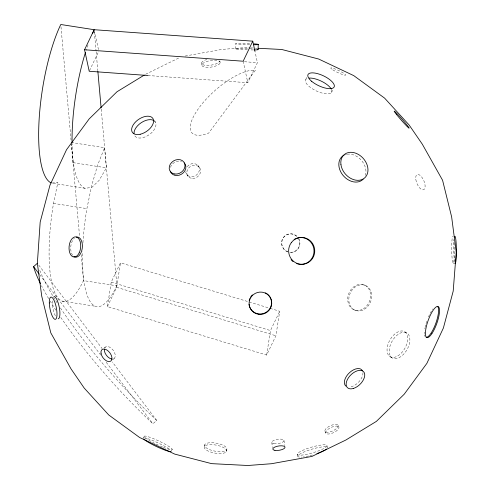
<?xml version="1.0" encoding="UTF-8"?>
<svg xmlns="http://www.w3.org/2000/svg" width="490" height="490" viewBox="0 0 490 490"><rect width="100%" height="100%" fill="white"/><g stroke="black" fill="none" stroke-linecap="round" stroke-linejoin="round"><path stroke-width="0.37" stroke-dasharray="2.45 1.84" d="M235.512 48.963L235.678 43.806M270.217 308.388L279.716 311.279L275.894 335.773L266.652 355.066L107.414 306.593L111.23 282.099L120.473 262.805L269.488 308.167M107.414 306.593L116.657 287.299L120.473 262.805M266.652 355.066L270.468 330.572L279.716 311.279M204.324 446.696L204.667 444.798M226.472 451.455A11.368 4.043 10.4 0 0 211.319 444.608A11.368 4.043 10.4 0 0 208.397 451.168A11.368 4.043 10.4 0 0 226.472 451.455L226.821 449.557A11.368 4.043 10.4 0 0 211.668 442.709A11.368 4.043 10.4 0 0 208.746 449.263A11.368 4.043 10.4 0 0 226.821 449.557M71.222 142.474L104.609 147.68L116.89 285.817L83.502 280.611A90.919 24.843 -81.1 0 1 54.225 291.164A90.919 24.843 -81.1 0 1 53.514 203.411L57.894 182.249L51.75 183.119L85.138 188.319L91.826 187.376L99.09 180.387L106.44 167.843L101.179 108.639M82.957 242.752A90.919 24.843 -81.1 0 1 86.901 208.618L91.642 185.716L97.681 164.934L104.609 147.68M88.035 44.97L87.232 46.96A90.919 24.843 -81.1 0 0 86.124 50.305M305.797 79.386L306.716 77.438M143.288 438.385L144.164 436.529M331.461 92.53L332.992 89.284M171.322 451.112L172.198 449.263M89.523 70.597L98.815 51.211M147.919 75.509L247.805 82.724L257.415 62.671L255.168 52.289M73.022 162.692L71.436 144.421M60.827 317.508A148.317 29.706 48.1 0 0 152.923 423.795L156.696 420.414L112.29 361.945M104.235 347.931L105.35 347.085M112.571 359.758L114.244 358.496M145.567 74.302L179.371 57.698M185.159 56.038L221.915 49.404L245.527 47.628L250.053 47.861M453.293 263.191L455.351 263.167M250.813 47.898L254.586 48.093M255.339 48.13L257.605 48.247M244.455 61.734L257.415 62.671M73.053 162.637L106.44 167.843M53.514 203.411L86.901 208.618M62.199 301.093L95.587 306.293M111.23 282.099L270.468 330.572M116.657 287.299L275.894 335.773M363.678 284.764L364.756 285.217M354.638 310.041L355.722 310.495M404.979 331.914A14.467 8.551 -60.2 0 1 399.626 354.65A14.467 8.551 -60.2 0 1 387.517 346.032A14.467 8.551 -60.2 0 1 404.979 331.914L407.147 333.157A14.467 8.551 -60.2 0 1 401.8 355.893A14.467 8.551 -60.2 0 1 389.691 347.275A14.467 8.551 -60.2 0 1 407.147 333.157M389.771 356.487L391.939 357.724M38.747 265.115L102.116 348.549M39.604 274.584L100.658 354.974M106.208 362.282L152.923 423.795M198.174 165.632L199.344 167.317M186.886 174.654L188.05 176.339M154.307 120.583L155.502 122.31M338.112 425.314A7.234 2.866 -24.7 0 1 329.286 432.1A7.234 2.866 -24.7 0 1 327.222 427.58A7.234 2.866 -24.7 0 1 338.112 425.314L338.902 427.035A7.234 2.866 -24.7 0 1 330.082 433.822A7.234 2.866 -24.7 0 1 328.012 429.301A7.234 2.866 -24.7 0 1 338.902 427.035M324.968 431.347L325.758 433.074M326.971 445.82A15.496 2.879 -16.5 0 1 304.394 454.757A15.496 2.879 -16.5 0 1 304.915 449.422A15.496 2.879 -16.5 0 1 326.971 445.82L327.547 447.762A15.496 2.879 -16.5 0 0 307.255 450.696A15.496 2.879 -16.5 0 0 301.932 457.078M297.216 454.175L297.791 456.123M243.156 61.219L247.805 82.724M94.325 30.447L98.496 49.729M283.973 440.443L284.8 445.643M220.218 62.72A9.298 3.265 -9 0 0 206.878 61.452A9.298 3.265 -9 0 0 206.002 67.277A9.298 3.265 -9 0 0 220.218 62.72L219.912 60.809A9.298 3.265 -9 0 1 211.227 65.127A9.298 3.265 -9 0 1 201.653 63.7A9.298 3.265 -9 0 1 208.256 59.07M271.742 442.452L272.569 447.652M201.543 63.002L201.849 64.913M94.368 31.985L96.052 50.954M96.12 51.713L97.804 70.689M60.981 26.779L71.032 139.864M71.289 143.221L79.576 236.486M81.199 254.745L83.502 280.611M298.974 238.998A9.298 9.09 75.9 0 1 289.731 252.289M287.991 251.872A9.298 9.09 75.9 0 1 283.575 237.411A9.298 9.09 75.9 0 1 298.367 237.944M187.174 166.649A7.234 6.284 -34.7 0 1 198.505 166.073A7.234 6.284 -34.7 0 1 193.801 176.425A7.234 6.284 -34.7 0 1 185.686 169.92M298.159 237.999A9.298 9.09 75.9 0 1 289.517 252.338M287.783 251.921A9.298 9.09 75.9 0 1 283.024 237.956A9.298 9.09 75.9 0 1 297.424 237.031M344.709 154.858A15.496 11.87 48.5 0 1 346.565 154.283M347.208 154.172A15.496 11.87 48.5 0 1 361.498 160.438A15.496 11.87 48.5 0 1 365.424 175.402M154.724 443.413A15.496 1.978 25.3 0 1 146.332 436.241A15.496 1.978 25.3 0 1 169.032 446.531A15.496 1.978 25.3 0 1 163.262 447.284M162.576 447.002A15.496 1.978 25.3 0 1 158.974 445.441M158.362 445.165A15.496 1.978 25.3 0 1 155.318 443.707M143.564 437.944A15.496 1.978 25.3 0 1 156.518 442.201A15.496 1.978 25.3 0 1 170.643 450.237M253.557 49.931A11.368 0.576 1.8 0 1 249.545 49.9M247.346 49.851A11.368 0.576 1.8 0 1 235.451 48.865A11.368 0.576 1.8 0 1 248.479 48.737M249.208 48.767A11.368 0.576 1.8 0 1 253.275 48.982M249.71 44.743A11.368 0.576 1.8 0 1 235.617 43.708A11.368 0.576 1.8 0 1 250.807 43.677M154.301 120.859A12.397 7.203 -34.6 0 1 149.597 134.419A12.397 7.203 -34.6 0 1 134.493 135.381M312.369 455.026A15.496 2.879 -16.5 0 1 309.784 455.706M308.529 456A15.496 2.879 -16.5 0 1 303.371 456.931M362.949 372.712A11.368 6.584 -44.7 0 1 349.517 387.057M454.065 242.844A13.432 1.317 89.3 0 1 453.581 262.628A13.432 1.317 89.3 0 1 451.725 250.543A13.432 1.317 89.3 0 1 453.103 236.609M453.758 239.635A13.432 1.317 89.3 0 1 453.893 240.872M55.333 315.787A11.368 3.216 78.7 0 1 52.283 300.009M72.606 255.241A10.119 5.788 -84.5 0 1 74.327 238.256M156.696 420.414A148.317 29.706 48.1 0 1 59.664 306.764M57.128 302.832A148.317 29.706 48.1 0 1 39.316 269.194M85.138 188.319A90.919 24.843 -81.1 0 1 72.073 143.723M55.897 310.146A148.317 29.706 48.1 0 1 50.176 301.093M48.669 298.6A148.317 29.706 48.1 0 1 41.503 285.737M116.89 285.817A90.919 24.843 -81.1 0 1 82.577 251.633M170.428 167.372A8.263 6.866 -31.6 0 1 181.545 161.32M425.142 336.587A16.531 4.582 -70.2 0 1 424.573 334.854M424.463 333.641A16.531 4.582 -70.2 0 1 424.475 332.226M424.855 328.876A16.531 4.582 -70.2 0 1 425.081 327.645M425.216 327.002A16.531 4.582 -70.2 0 1 425.688 325.041M426.055 323.7A16.531 4.582 -70.2 0 1 426.919 320.974M428.468 316.957A16.531 4.582 -70.2 0 1 429.92 313.845M430.22 313.269A16.531 4.582 -70.2 0 1 432.982 308.872M454.665 261.862A13.432 1.317 89.3 0 1 453.93 241.668M331.479 89.45A14.467 5.482 25.2 0 1 316.859 91.177A14.467 5.482 25.2 0 1 307.132 78.474M104.658 347.98A7.234 4.232 52.9 0 1 113.061 350.099A7.234 4.232 52.9 0 1 113.245 358.999M255.296 70.333L208.66 133.084A45.49 16.421 -41.5 0 1 199.375 107.328A45.49 16.421 -41.5 0 1 255.296 70.333M363.402 308.78A13.432 11.062 -67.2 0 0 366.244 286.087A13.432 11.062 -67.2 0 0 347.827 297.338A13.432 11.062 -67.2 0 0 363.402 308.78M364.48 309.233A13.432 11.062 -67.2 0 0 367.329 286.54A13.432 11.062 -67.2 0 0 348.905 297.791A13.432 11.062 -67.2 0 0 364.48 309.233M192.558 178.427A7.234 6.284 -34.7 0 0 200.196 168.719A7.234 6.284 -34.7 0 0 188.338 168.333A7.234 6.284 -34.7 0 0 192.558 178.427M332.735 69.813A8.263 1.103 25.4 0 0 345.377 75.209A8.263 1.103 25.4 0 0 336.569 69.58A8.263 1.103 25.4 0 0 332.735 69.813M415.839 179.591A8.263 3.712 66.9 0 0 423.648 189.765A8.263 3.712 66.9 0 0 421.774 177.117A8.263 3.712 66.9 0 0 415.839 179.591M273.837 443.664A6.199 2.174 -9 0 0 283.875 441.024A6.199 2.174 -9 0 0 275.858 439.646A6.199 2.174 -9 0 0 273.837 443.664"/><path stroke-width="0.73" d="M258.083 49.545L258.248 44.388M258.359 48.283L281.756 49.484L318.671 59.033L353.755 75.625L384.619 98.135L409.156 125.03L422.319 144.201L442.574 180.253L451.651 216.972L456.233 252.197L453.201 291.103L443.395 327.994L426.857 363.402L404.207 394.223L376.369 421.394L345.866 440.02L311.977 456.411L271.466 463.724L247.854 465.5L211.625 463.644L174.71 454.095L139.626 437.503L108.762 414.993L84.225 388.098L71.062 368.933L50.807 332.875L41.73 296.156L37.356 263.289L40.18 222.025L49.986 185.134L66.524 149.726L89.174 118.911L117.012 91.74L144.268 75.093M92.567 33.688L94.166 29.706L252.767 41.166L255.008 51.548M147.919 75.509L89.204 71.264L84.556 49.76L94.166 29.706L60.772 24.5A90.919 24.843 -81.1 0 0 39.145 119.211A90.919 24.843 -81.1 0 0 51.138 182.874M252.767 41.166L243.156 61.219L84.556 49.76M40.407 283.569A148.317 29.706 48.1 0 1 33.59 266.664L37.356 263.289M33.59 266.664L39.139 273.977M97.871 71.448L101.112 107.88M363.176 179.193A15.496 11.87 48.5 0 1 342.798 175.077A15.496 11.87 48.5 0 1 344.139 155.116M171.053 451.553A15.496 1.978 25.3 0 1 169.84 451.535M169.246 451.425A15.496 1.978 25.3 0 1 155.655 446.151A15.496 1.978 25.3 0 1 143.974 439.261M134.009 133.482A12.397 7.203 -34.6 0 1 141.285 122.659A12.397 7.203 -34.6 0 1 153.756 120.491M257.366 49.374A11.368 0.576 1.8 0 1 254.322 49.925M254.034 43.867A11.368 0.576 1.8 0 1 253.716 44.774M326.548 449.067A15.496 2.879 -16.5 0 1 316.852 453.624M345.903 386.096A11.368 6.584 -44.7 0 1 349.56 372.621A11.368 6.584 -44.7 0 1 362.484 370.881M53.912 296.468A11.368 3.216 78.7 0 1 59.266 307.23A11.368 3.216 78.7 0 1 58.224 318.782M76.305 237.129A10.119 5.788 -84.5 0 1 82.259 248.179A10.119 5.788 -84.5 0 1 73.855 256.503M72.061 142.933A90.919 24.843 -81.1 0 1 85.468 52.375M184.197 162.876A8.263 6.866 -31.6 0 1 181.459 174.213A8.263 6.866 -31.6 0 1 170.312 171.108M295.893 238.544A13.432 13.052 84 0 1 314.017 250.598A13.432 13.052 84 0 1 296.677 263.608M293.075 261.605A13.432 13.052 84 0 1 291.085 259.669M294.074 239.506A13.432 13.052 84 0 1 295.274 238.832M437.901 306.807A16.531 4.582 -70.2 0 1 435.383 324.454A16.531 4.582 -70.2 0 1 426.153 337.31M454.487 237.087A13.432 1.317 89.3 0 1 456.386 248.798A13.432 1.317 89.3 0 1 455.008 262.965M265.457 292.849A11.368 11.123 -23.5 0 1 266.67 311.946A11.368 11.123 -23.5 0 1 248.994 304.259M249.183 300.627A11.368 11.123 -23.5 0 1 249.869 298.533M250.555 297.228A11.368 11.123 -23.5 0 1 252.399 294.919M309.257 78.069A14.467 5.482 25.2 0 1 331.234 88.978M112.014 359.078A7.234 4.232 52.9 0 1 104.315 349.199M291.281 242.703A13.432 13.052 84 0 0 300.064 264.19A13.432 13.052 84 0 0 313.723 245.735A13.432 13.052 84 0 0 291.281 242.703M258.72 314.298A11.368 11.123 -23.5 0 0 270.964 299.004A11.368 11.123 -23.5 0 0 251.566 296.401A11.368 11.123 -23.5 0 0 258.72 314.298M311.646 81.291A14.467 5.482 25.2 0 0 333.904 87.336A14.467 5.482 25.2 0 0 317.667 73.672A14.467 5.482 25.2 0 0 311.646 81.291M396.312 114.219A11.368 0.625 48.8 0 0 408.88 128.062A11.368 0.625 48.8 0 0 399.748 116.54A11.368 0.625 48.8 0 0 396.312 114.219M140.177 134.266A12.397 7.203 -34.6 0 0 153.113 118.85A12.397 7.203 -34.6 0 0 134.542 123.045A12.397 7.203 -34.6 0 0 140.177 134.266M431.911 333.586A16.531 4.582 -70.2 0 0 438.832 307.144A16.531 4.582 -70.2 0 0 426.625 325.378A16.531 4.582 -70.2 0 0 431.911 333.586M274.902 450.353A6.199 2.174 -9 0 0 284.941 447.713A6.199 2.174 -9 0 0 276.917 446.335A6.199 2.174 -9 0 0 274.902 450.353M101.001 353.192A7.234 4.232 52.9 0 0 109.907 361.522A7.234 4.232 52.9 0 0 108.462 351.238A7.234 4.232 52.9 0 0 101.001 353.192M340.924 164.475A15.496 11.87 48.5 0 0 362.661 179.267A15.496 11.87 48.5 0 0 359.593 155.189A15.496 11.87 48.5 0 0 340.924 164.475M353.59 388.399A11.368 6.584 -44.7 0 0 364.26 372.676A11.368 6.584 -44.7 0 0 348.451 377.747A11.368 6.584 -44.7 0 0 353.59 388.399M79.178 252.889A10.119 5.788 -84.5 0 0 76.14 236.903A10.119 5.788 -84.5 0 0 69.298 251.009A10.119 5.788 -84.5 0 0 79.178 252.889M174.844 174.03A8.263 6.866 -31.6 0 0 184.791 163.979A8.263 6.866 -31.6 0 0 171.665 162.417A8.263 6.866 -31.6 0 0 174.844 174.03M49.306 302.967A11.368 3.216 78.7 0 0 55.309 319.358A11.368 3.216 78.7 0 0 54.843 302.287A11.368 3.216 78.7 0 0 49.306 302.967"/></g></svg>
